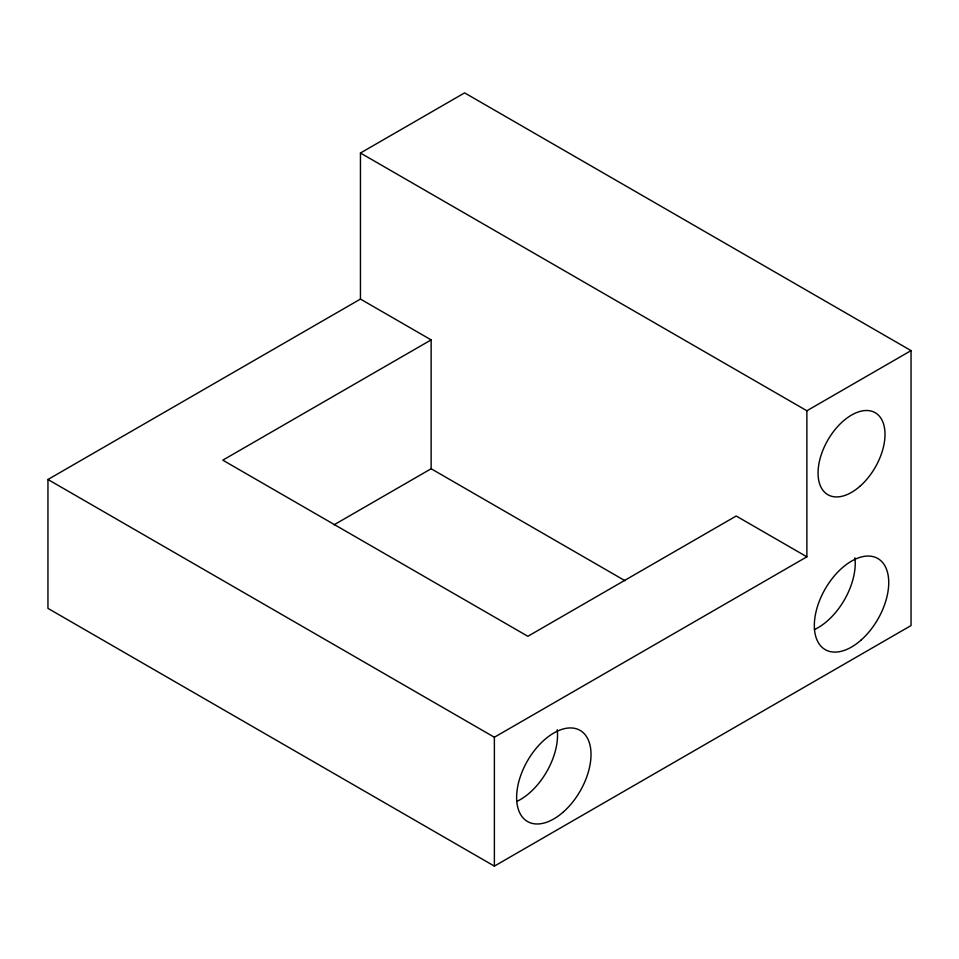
<?xml version="1.0" encoding="UTF-8"?>
<svg xmlns="http://www.w3.org/2000/svg" width="959" height="959" viewBox="0 0 959 959"><rect width="100%" height="100%" fill="white"/><g stroke="black" fill="none" stroke-linecap="round" stroke-linejoin="round"><path stroke-width="1.44" d="M360.452 299.076L360.452 153.02L464.624 92.879L911.05 350.622L911.05 625.556L494.376 866.121L47.95 608.378L47.95 479.5L360.452 299.076L431.142 339.894L431.142 468.759L625.028 580.71M431.142 339.894L222.8 460.164L527.858 636.296L736.2 516.014L806.879 556.819L806.879 410.764L360.452 153.02M334.092 524.789L431.142 468.759M806.879 410.764L911.05 350.622M47.95 479.5L494.376 737.243L806.879 556.819M494.376 737.243L494.376 866.121M557.215 729.727A52.613 30.376 -60 0 1 516.685 801.484M854.925 557.838A52.613 30.376 -60 0 1 814.395 629.607M860.187 486.069A47.351 27.343 -60 0 0 875.207 412.718A47.351 27.343 -60 0 0 819.19 462.394A47.351 27.343 -60 0 0 860.187 486.069M563.448 811.889A52.613 30.376 -60 0 0 580.123 730.398A52.613 30.376 -60 0 0 517.884 785.589A52.613 30.376 -60 0 0 563.448 811.889M861.158 640.013A52.613 30.376 -60 0 0 877.833 558.51A52.613 30.376 -60 0 0 815.594 613.712A52.613 30.376 -60 0 0 861.158 640.013"/></g></svg>
